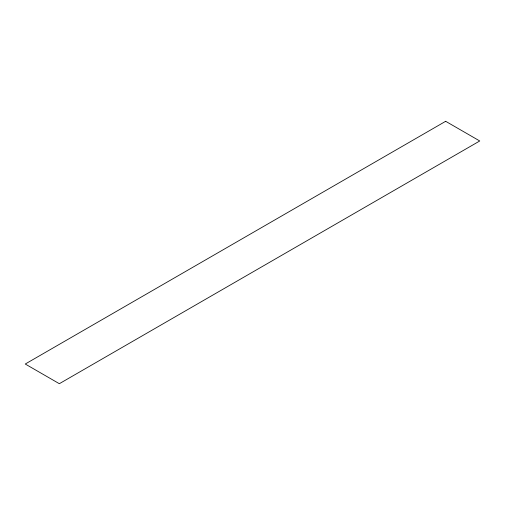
<?xml version="1.0" encoding="UTF-8"?>
<svg xmlns="http://www.w3.org/2000/svg" width="505" height="505" viewBox="0 0 505 505"><rect width="100%" height="100%" fill="white"/><g stroke="black" fill="none" stroke-linecap="round" stroke-linejoin="round"><path stroke-width="0.76" d="M445.662 121.301L25.25 364.023L59.337 383.699L479.75 140.977L445.662 121.301"/></g></svg>
